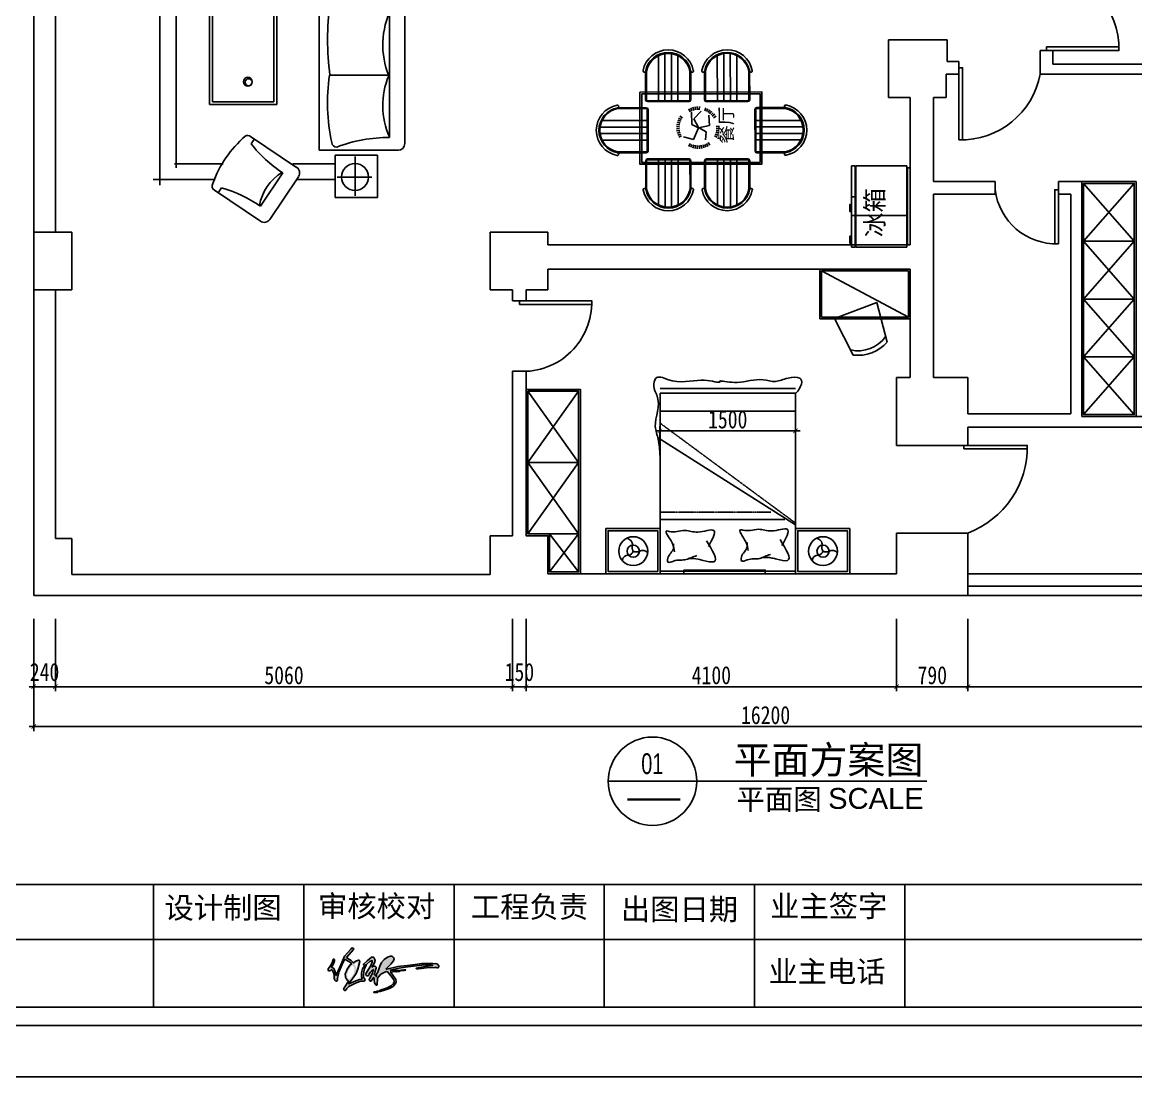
# Model space of a CAD drawing. Header units: millimetres. Extents: x 80308 to 204088, y -952573 to -878525.
# Drawn here: x 179644 to 191968, y -900932 to -889262 of the extents above; entities that cross this region are included whole.
import ezdxf
from ezdxf.enums import TextEntityAlignment as Align

# ---------------------------------------------------------------- set-up
doc = ezdxf.new("R2010")
doc.units = ezdxf.units.MM
doc.header["$PDMODE"] = 3
doc.linetypes.add('DASHED2', pattern=[0.375, 0.25, -0.125])
for name, color, linetype in [('06其他', 8, 'Continuous'), ('250', 250, 'Continuous'), ('JP-活动家具', 1, 'Continuous'), ('JP-高位家具', 1, 'Continuous'), ('墙', 7, 'Continuous'), ('墙体', 7, 'Continuous'), ('家具内线', 8, 'Continuous'), ('家具外线', 4, 'Continuous'), ('细线', 250, 'Continuous')]:
    doc.layers.add(name, color=color, linetype=linetype)
doc.styles.add('ar', font='arial.ttf')
doc.styles.add('DIM', font='simhei.ttf', dxfattribs={"width": 0.8})
doc.styles.add('ST', font='')
doc.styles.get("Standard").update_dxf_attribs({"font": 'simhei.ttf'})
doc.styles.add('STYLE1', font='')
doc.styles.get('ST').set_extended_font_data('NSimSun')
doc.styles.get('STYLE1').set_extended_font_data('SimSun')
doc.dimstyles.new('1-50', dxfattribs={"dimscale": 50, "dimtxt": 4, "dimasz": 1, "dimexe": 1, "dimexo": 0.1, "dimgap": 0.5, "dimtad": 1, "dimdec": 0, "dimdsep": 46, "dimtxsty": 'DIM', "dimblk": 'ARCHTICK', "dimcen": 4, "dimdle": 1, "dimclrd": 3, "dimclre": 3, "dimclrt": 1, "dimadec": 0, "dimazin": 0, "dimtfac": 1, "dimtdec": 0, "dimtmove": 2, "dimatfit": 3, "dimldrblk": 'DOT', "dimfxl": 15, "dimfxlon": 1, "dimarcsym": 0})

# ---------------------------------------------------------------- blocks, each defined once
blk = doc.blocks.new('*D196')
at = {"layer": '250', "color": 3, "lineweight": -2}
for p, q in [((197047, -895604), (197847, -895604)), ((197047, -895604), (197847, -895604)), ((197797, -895604), (197797, -895604))]:
    blk.add_line(p, q, dxfattribs=at)
at = {"layer": 'Defpoints', "color": 0}
for p in [(188526, -895604), (193310, -895604), (197797, -895604)]:
    blk.add_point(p, dxfattribs=at)
at = {"layer": '250', "color": 1, "insert": (197655, -895604), "char_height": 200, "attachment_point": 5, "rotation": 90, "style": 'DIM'}
blk.add_mtext('0', dxfattribs=at)
blk = doc.blocks.new('_ArchTick')
at = {"color": 0, "linetype": 'ByBlock', "const_width": 0.15}
blk.add_lwpolyline([(-0.5, -0.5), (0.5, 0.5)], dxfattribs=at)
blk = doc.blocks.new('_Dot')
at = {"color": 0, "linetype": 'ByBlock', "lineweight": -2}
blk.add_line((-0.5, 0), (-1, 0), dxfattribs=at)
at = {"color": 0, "linetype": 'ByBlock', "const_width": 0.5}
blk.add_lwpolyline([(-0.25, 0, 1), (0.25, 0, 1)], format="xyb", close=True, dxfattribs=at)
blk = doc.blocks.new('*D205')
at = {"layer": '250', "color": 3, "lineweight": -2}
for p, q in [((197047, -886844), (197847, -886844)), ((197797, -889694), (197797, -886794)), ((197047, -889644), (197847, -889644))]:
    blk.add_line(p, q, dxfattribs=at)
at = {"layer": 'Defpoints', "color": 0}
for p in [(185316, -886844), (197797, -886844), (194146, -889644)]:
    blk.add_point(p, dxfattribs=at)
at = {"layer": '250', "color": 3, "lineweight": -2, "xscale": 50, "yscale": 50, "zscale": 50}
for p, rotation in [((197797, -886844), 90), ((197797, -889644), 270)]:
    blk.add_blockref('_ArchTick', p, dxfattribs=dict(at, rotation=rotation))
at = {"layer": '250', "color": 1, "insert": (197671, -888244), "char_height": 200, "attachment_point": 5, "rotation": 90, "style": 'DIM'}
blk.add_mtext('2800', dxfattribs=at)
blk = doc.blocks.new('*D215')
at = {"layer": '250', "color": 3, "lineweight": -2}
for p, q in [((179771, -895865), (179771, -896665)), ((180011, -895865), (180011, -896665)), ((179721, -896615), (180061, -896615))]:
    blk.add_line(p, q, dxfattribs=at)
at = {"layer": 'Defpoints', "color": 0}
for p in [(180011, -892869), (179771, -893499), (180011, -896615)]:
    blk.add_point(p, dxfattribs=at)
at = {"layer": '250', "color": 3, "lineweight": -2, "xscale": 50, "yscale": 50, "zscale": 50, "rotation": 180}
blk.add_blockref('_ArchTick', (179771, -896615), dxfattribs=at)
at = {"layer": '250', "color": 3, "lineweight": -2, "xscale": 50, "yscale": 50, "zscale": 50}
blk.add_blockref('_ArchTick', (180011, -896615), dxfattribs=at)
at = {"layer": '250', "color": 1, "insert": (179891, -896454), "char_height": 200, "attachment_point": 5, "style": 'DIM'}
blk.add_mtext('240', dxfattribs=at)
blk = doc.blocks.new('*D216')
at = {"layer": '250', "color": 3, "lineweight": -2}
for p, q in [((180011, -895865), (180011, -896665)), ((185071, -895865), (185071, -896665)), ((179961, -896615), (185121, -896615))]:
    blk.add_line(p, q, dxfattribs=at)
at = {"layer": 'Defpoints', "color": 0}
for p in [(180011, -892869), (185071, -892839), (185071, -896615)]:
    blk.add_point(p, dxfattribs=at)
at = {"layer": '250', "color": 3, "lineweight": -2, "xscale": 50, "yscale": 50, "zscale": 50, "rotation": 180}
blk.add_blockref('_ArchTick', (180011, -896615), dxfattribs=at)
at = {"layer": '250', "color": 3, "lineweight": -2, "xscale": 50, "yscale": 50, "zscale": 50}
blk.add_blockref('_ArchTick', (185071, -896615), dxfattribs=at)
at = {"layer": '250', "color": 1, "insert": (182541, -896489), "char_height": 200, "attachment_point": 5, "style": 'DIM'}
blk.add_mtext('5060', dxfattribs=at)
blk = doc.blocks.new('*D217')
at = {"layer": '250', "color": 3, "lineweight": -2}
for p, q in [((185071, -895865), (185071, -896665)), ((185221, -895865), (185221, -896665)), ((185021, -896615), (185271, -896615))]:
    blk.add_line(p, q, dxfattribs=at)
at = {"layer": 'Defpoints', "color": 0}
for p in [(185071, -892839), (185221, -892839), (185221, -896615)]:
    blk.add_point(p, dxfattribs=at)
at = {"layer": '250', "color": 3, "lineweight": -2, "xscale": 50, "yscale": 50, "zscale": 50, "rotation": 180}
blk.add_blockref('_ArchTick', (185071, -896615), dxfattribs=at)
at = {"layer": '250', "color": 3, "lineweight": -2, "xscale": 50, "yscale": 50, "zscale": 50}
blk.add_blockref('_ArchTick', (185221, -896615), dxfattribs=at)
at = {"layer": '250', "color": 1, "insert": (185146, -896454), "char_height": 200, "attachment_point": 5, "style": 'DIM'}
blk.add_mtext('150', dxfattribs=at)
blk = doc.blocks.new('*D218')
at = {"layer": '250', "color": 3, "lineweight": -2}
for p, q in [((185221, -895865), (185221, -896665)), ((189321, -895865), (189321, -896665)), ((185171, -896615), (189371, -896615))]:
    blk.add_line(p, q, dxfattribs=at)
at = {"layer": 'Defpoints', "color": 0}
for p in [(185221, -892839), (189321, -893259), (189321, -896615)]:
    blk.add_point(p, dxfattribs=at)
at = {"layer": '250', "color": 3, "lineweight": -2, "xscale": 50, "yscale": 50, "zscale": 50, "rotation": 180}
blk.add_blockref('_ArchTick', (185221, -896615), dxfattribs=at)
at = {"layer": '250', "color": 3, "lineweight": -2, "xscale": 50, "yscale": 50, "zscale": 50}
blk.add_blockref('_ArchTick', (189321, -896615), dxfattribs=at)
at = {"layer": '250', "color": 1, "insert": (187271, -896489), "char_height": 200, "attachment_point": 5, "style": 'DIM'}
blk.add_mtext('4100', dxfattribs=at)
blk = doc.blocks.new('*D219')
at = {"layer": '250', "color": 3, "lineweight": -2}
for p, q in [((189321, -895865), (189321, -896665)), ((190111, -895865), (190111, -896665)), ((189271, -896615), (190161, -896615))]:
    blk.add_line(p, q, dxfattribs=at)
at = {"layer": 'Defpoints', "color": 0}
for p in [(189321, -893259), (190111, -893259), (190111, -896615)]:
    blk.add_point(p, dxfattribs=at)
at = {"layer": '250', "color": 3, "lineweight": -2, "xscale": 50, "yscale": 50, "zscale": 50, "rotation": 180}
blk.add_blockref('_ArchTick', (189321, -896615), dxfattribs=at)
at = {"layer": '250', "color": 3, "lineweight": -2, "xscale": 50, "yscale": 50, "zscale": 50}
blk.add_blockref('_ArchTick', (190111, -896615), dxfattribs=at)
at = {"layer": '250', "color": 1, "insert": (189716, -896489), "char_height": 200, "attachment_point": 5, "style": 'DIM'}
blk.add_mtext('790', dxfattribs=at)
blk = doc.blocks.new('*D220')
at = {"layer": '250', "color": 3, "lineweight": -2}
for p, q in [((190111, -895865), (190111, -896665)), ((195731, -895865), (195731, -896665)), ((190061, -896615), (195781, -896615))]:
    blk.add_line(p, q, dxfattribs=at)
at = {"layer": 'Defpoints', "color": 0}
for p in [(195731, -892489), (190111, -893259), (195731, -896615)]:
    blk.add_point(p, dxfattribs=at)
at = {"layer": '250', "color": 3, "lineweight": -2, "xscale": 50, "yscale": 50, "zscale": 50, "rotation": 180}
blk.add_blockref('_ArchTick', (190111, -896615), dxfattribs=at)
at = {"layer": '250', "color": 3, "lineweight": -2, "xscale": 50, "yscale": 50, "zscale": 50}
blk.add_blockref('_ArchTick', (195731, -896615), dxfattribs=at)
at = {"layer": '250', "color": 1, "insert": (192921, -896489), "char_height": 200, "attachment_point": 5, "style": 'DIM'}
blk.add_mtext('5620', dxfattribs=at)
blk = doc.blocks.new('*D222')
at = {"layer": '250', "color": 3, "lineweight": -2}
for p, q in [((179771, -896306), (179771, -897106)), ((195971, -896306), (195971, -897106)), ((179721, -897056), (196021, -897056))]:
    blk.add_line(p, q, dxfattribs=at)
at = {"layer": 'Defpoints', "color": 0}
for p in [(179771, -895865), (195971, -895865), (195971, -897056)]:
    blk.add_point(p, dxfattribs=at)
at = {"layer": '250', "color": 3, "lineweight": -2, "xscale": 50, "yscale": 50, "zscale": 50, "rotation": 180}
blk.add_blockref('_ArchTick', (179771, -897056), dxfattribs=at)
at = {"layer": '250', "color": 3, "lineweight": -2, "xscale": 50, "yscale": 50, "zscale": 50}
blk.add_blockref('_ArchTick', (195971, -897056), dxfattribs=at)
at = {"layer": '250', "color": 1, "insert": (187871, -896930), "char_height": 200, "attachment_point": 5, "style": 'DIM'}
blk.add_mtext('16200', dxfattribs=at)
blk = doc.blocks.new('*D223')
at = {"layer": '250', "color": 3, "lineweight": -2}
for p, q in [((178948, -895374), (178148, -895374)), ((178198, -895654), (178198, -895324)), ((178948, -895604), (178148, -895604))]:
    blk.add_line(p, q, dxfattribs=at)
at = {"layer": 'Defpoints', "color": 0}
for p in [(178198, -895374), (187314, -895374), (182264, -895604)]:
    blk.add_point(p, dxfattribs=at)
at = {"layer": '250', "color": 3, "lineweight": -2, "xscale": 50, "yscale": 50, "zscale": 50}
for p, rotation in [((178198, -895374), 90), ((178198, -895604), 270)]:
    blk.add_blockref('_ArchTick', p, dxfattribs=dict(at, rotation=rotation))
at = {"layer": '250', "color": 1, "insert": (178009, -895489), "char_height": 200, "attachment_point": 5, "rotation": 90, "style": 'DIM'}
blk.add_mtext('230', dxfattribs=at)
blk = doc.blocks.new('*D224')
at = {"layer": '250', "color": 3, "lineweight": -2}
for p, q in [((178948, -895374), (178148, -895374)), ((178948, -895374), (178148, -895374)), ((178198, -895374), (178198, -895374))]:
    blk.add_line(p, q, dxfattribs=at)
at = {"layer": 'Defpoints', "color": 0}
for p in [(178198, -895374), (182684, -895374), (187314, -895374)]:
    blk.add_point(p, dxfattribs=at)
at = {"layer": '250', "color": 1, "insert": (178009, -895374), "char_height": 200, "attachment_point": 5, "rotation": 90, "style": 'DIM'}
blk.add_mtext('0', dxfattribs=at)
blk = doc.blocks.new('*D225')
at = {"layer": '250', "color": 3, "lineweight": -2}
for p, q in [((178198, -895424), (178198, -891944)), ((178948, -891994), (178148, -891994)), ((178948, -895374), (178148, -895374))]:
    blk.add_line(p, q, dxfattribs=at)
at = {"layer": 'Defpoints', "color": 0}
for p in [(178198, -891994), (187954, -891994), (182684, -895374)]:
    blk.add_point(p, dxfattribs=at)
at = {"layer": '250', "color": 3, "lineweight": -2, "xscale": 50, "yscale": 50, "zscale": 50}
for p, rotation in [((178198, -891994), 90), ((178198, -895374), 270)]:
    blk.add_blockref('_ArchTick', p, dxfattribs=dict(at, rotation=rotation))
at = {"layer": '250', "color": 1, "insert": (178072, -893684), "char_height": 200, "attachment_point": 5, "rotation": 90, "style": 'DIM'}
blk.add_mtext('3380', dxfattribs=at)
blk = doc.blocks.new('*D226')
at = {"layer": '250', "color": 3, "lineweight": -2}
for p, q in [((178198, -892044), (178198, -891674)), ((178948, -891724), (178148, -891724)), ((178948, -891994), (178148, -891994))]:
    blk.add_line(p, q, dxfattribs=at)
at = {"layer": 'Defpoints', "color": 0}
for p in [(178198, -891724), (191964, -891724), (187954, -891994)]:
    blk.add_point(p, dxfattribs=at)
at = {"layer": '250', "color": 3, "lineweight": -2, "xscale": 50, "yscale": 50, "zscale": 50}
for p, rotation in [((178198, -891724), 90), ((178198, -891994), 270)]:
    blk.add_blockref('_ArchTick', p, dxfattribs=dict(at, rotation=rotation))
at = {"layer": '250', "color": 1, "insert": (178009, -891859), "char_height": 200, "attachment_point": 5, "rotation": 90, "style": 'DIM'}
blk.add_mtext('270', dxfattribs=at)
blk = doc.blocks.new('*D227')
at = {"layer": '250', "color": 3, "lineweight": -2}
for p, q in [((178948, -891724), (178148, -891724)), ((178948, -891724), (178148, -891724)), ((178198, -891724), (178198, -891724))]:
    blk.add_line(p, q, dxfattribs=at)
at = {"layer": 'Defpoints', "color": 0}
for p in [(178198, -891724), (187954, -891724), (191964, -891724)]:
    blk.add_point(p, dxfattribs=at)
at = {"layer": '250', "color": 1, "insert": (178009, -891724), "char_height": 200, "attachment_point": 5, "rotation": 90, "style": 'DIM'}
blk.add_mtext('0', dxfattribs=at)
blk = doc.blocks.new('*D228')
at = {"layer": '250', "color": 3, "lineweight": -2}
for p, q in [((178948, -886844), (178148, -886844)), ((178198, -891774), (178198, -886794)), ((178948, -891724), (178148, -891724))]:
    blk.add_line(p, q, dxfattribs=at)
at = {"layer": 'Defpoints', "color": 0}
for p in [(178198, -886844), (187954, -886844), (187954, -891724)]:
    blk.add_point(p, dxfattribs=at)
at = {"layer": '250', "color": 3, "lineweight": -2, "xscale": 50, "yscale": 50, "zscale": 50}
for p, rotation in [((178198, -886844), 90), ((178198, -891724), 270)]:
    blk.add_blockref('_ArchTick', p, dxfattribs=dict(at, rotation=rotation))
at = {"layer": '250', "color": 1, "insert": (178072, -889284), "char_height": 200, "attachment_point": 5, "rotation": 90, "style": 'DIM'}
blk.add_mtext('4880', dxfattribs=at)
blk = doc.blocks.new('A$C4A360903')
at = {"layer": '250', "color": 1}
for p, q in [((10, 48), (10, 508)), ((20, 518), (330, 518)), ((330, 38), (20, 38))]:
    blk.add_line(p, q, dxfattribs=at)
at = {"layer": '250', "color": 250}
for p, q in [((508, 386), (10, 386)), ((531, 314), (10, 314)), ((531, 242), (10, 242)), ((508, 170), (10, 170))]:
    blk.add_line(p, q, dxfattribs=at)
at = {"layer": '250', "color": 1}
for centre, radius, start, end in [((20, 508), 10, 90, 180), ((330, 498), 20, 79.6913, 90), ((290, 278), 244, 280.3087, 79.6913), ((20, 48), 10, 180, 270), ((330, 58), 20, 270, 280.3087)]:
    blk.add_arc(centre, radius, start, end, dxfattribs=at)
at = {"layer": '家具外线', "color": 2}
for p, q in [((0, 48), (0, 508)), ((20, 528), (333, 528)), ((333, 28), (20, 28)), ((325, 15), (325, 14))]:
    blk.add_line(p, q, dxfattribs=at)
at = {"layer": '家具外线'}
blk.add_line((325, 542), (325, 542), dxfattribs=at)
at = {"layer": '家具外线', "color": 2}
for centre, radius, start, end in [((20, 508), 20, 90, 180), ((340, 542), 15, 79.2079, 180), ((340, 542), 15, 180, 260.9153), ((290, 278), 254, 279.6783, 80.3217), ((290, 278), 283, 280.7921, 79.2079), ((20, 48), 20, 180, 270), ((340, 14), 15, 99.0847, 180), ((340, 15), 15, 180, 280.7921), ((325, 108), 80, 279.0847, 281.704)]:
    blk.add_arc(centre, radius, start, end, dxfattribs=at)
blk = doc.blocks.new('A$C67844AE1')
at = {"layer": '家具内线'}
for p, q in [((742, 3355), (1196, 3355)), ((1939, 3355), (2456, 3355)), ((2440, 3398), (2440, 582)), ((1397, 2694), (1397, 1323)), ((2051, 2694), (1397, 2694)), ((2051, 2694), (2051, 1323)), ((162, 2409), (799, 2409)), ((162, 1644), (803, 1644)), ((2051, 1323), (1397, 1323)), ((1170, 598), (736, 598)), ((2467, 598), (1965, 599))]:
    blk.add_line(p, q, dxfattribs=at)
at = {"layer": '家具外线', "color": 2}
for p, q in [((1440, 3947), (1134, 3492)), ((1540, 3967), (2032, 3636)), ((2614, 3581), (2614, 432)), ((1154, 3521), (742, 3521)), ((2686, 3521), (2024, 3521)), ((1154, 3392), (1645, 3061)), ((67, 3210), (915, 3210)), ((915, 3210), (915, 864)), ((0, 3138), (0, 936)), ((1365, 1291), (1365, 2721)), ((1365, 2721), (2085, 2721)), ((2085, 2721), (2085, 1291)), ((2085, 1291), (1365, 1291)), ((72, 864), (915, 864)), ((1154, 587), (1645, 918)), ((1440, 32), (1134, 487)), ((736, 461), (1152, 461)), ((2614, 460), (2023, 460)), ((1540, 12), (2032, 343))]:
    blk.add_line(p, q, dxfattribs=at)
at = {"layer": '家具外线', "color": 1}
for p, q in [((1540, 3805), (1302, 3451)), ((528, 3695), (528, 3275)), ((1955, 3609), (1992, 3663)), ((351, 3498), (720, 3498)), ((1640, 3140), (1605, 3088)), ((162, 3073), (162, 981)), ((1640, 839), (1605, 891)), ((510, 778), (510, 358)), ((332, 580), (701, 580)), ((1540, 174), (1302, 528)), ((1955, 370), (1992, 316))]:
    blk.add_line(p, q, dxfattribs=at)
at = {"layer": '家具外线', "color": 2}
for points in [[(742, 3713), (292, 3713), (292, 3263), (742, 3263)], [(736, 795), (286, 795), (286, 345), (736, 345)]]:
    blk.add_lwpolyline(points, close=True, dxfattribs=at)
at = {"layer": '家具外线', "color": 1}
for centre, radius in [((530, 3495), 144), ((1675, 2478), 47.2), ((1667, 2483), 37.3), ((511, 578), 144)]:
    blk.add_circle(centre, radius, dxfattribs=at)
at = {"layer": '家具外线', "color": 2}
for centre, radius, start, end in [((1500, 3907), 72, 56.0962, 146.0962), ((2002, 3592), 54, 330.5176, 56.0962), ((1194, 3451), 72, 146.0962, 236.0962), ((929, 3960), 1187, 310.6234, 340.5524), ((72, 3138), 72, 90, 180), ((72, 936), 72, 180, 270), ((1675, 873), 54, 37.4975, 123.9038), ((929, 19), 1187, 18.4969, 48.3495), ((1194, 528), 72, 123.9038, 213.9038), ((2002, 387), 54, 303.9038, 8.4621), ((1500, 72), 72, 213.9038, 303.9038)]:
    blk.add_arc(centre, radius, start, end, dxfattribs=at)
at = {"layer": '家具外线', "color": 1}
for centre, radius, start, end in [((2422, 5136), 1597, 236.4523, 253.0004), ((1041, 3887), 517, 301.3592, 350.1207), ((551, 2296), 1378, 37.7642, 56.9636), ((174, 4613), 1540, 269.5527, 290.9759), ((725, 3121), 54, 6.7919, 90), ((-1183, 2703), 2008, 351.5821, 12.1951), ((-578, 2731), 813, 337.0499, 24.3839), ((1675, 3106), 54, 236.0962, 299.7714), ((-638, 2086), 872, 333.5353, 22.0961), ((-2292, 2021), 3115, 353.0528, 7.1494), ((-578, 1322), 813, 335.6161, 27.4782), ((-1183, 1350), 2008, 347.8049, 8.4179), ((174, -559), 1540, 69.0241, 90.4473), ((725, 933), 54, 270, 353.2081), ((551, 1683), 1378, 303.0364, 322.2358), ((1041, 92), 517, 9.8793, 58.6408), ((2422, -1157), 1597, 106.9996, 123.5477)]:
    blk.add_arc(centre, radius, start, end, dxfattribs=at)
blk = doc.blocks.new('A$C25E46738')
at = {"color": 2}
for p, q in [((0, 650), (0, 610)), ((600, 650), (0, 650)), ((350, 650), (350, 610)), ((900, 650), (350, 650)), ((554, 650), (554, 610)), ((900, 650), (900, 610)), ((0, 610), (600, 610)), ((0, 600), (0, 37)), ((600, 600), (0, 600)), ((350, 610), (900, 610)), ((900, 600), (350, 600)), ((350, 600), (350, 37)), ((900, 600), (900, 37)), ((0, 37), (600, 37)), ((25, 29), (25, 0)), ((575, 29), (25, 29)), ((350, 37), (900, 37)), ((375, 29), (375, 37)), ((875, 29), (375, 29)), ((737, 29), (737, 37)), ((875, 0), (875, 29)), ((25, 0), (575, 0)), ((375, 0), (875, 0))]:
    blk.add_line(p, q, dxfattribs=at)
for points in [[(121, 650), (42, 650), (42, 667), (121, 667)], [(471, 650), (392, 650), (392, 667), (471, 667)]]:
    blk.add_lwpolyline(points, close=True, dxfattribs=at)
at = {"layer": '墙体', "insert": (109, 493), "char_height": 200, "width": 1324.2, "attachment_point": 1}
blk.add_mtext('{\\fSimSun|b0|i0|c134|p2;\\C1;冰箱}', dxfattribs=at)
blk = doc.blocks.new('OKKO')
at = {"layer": 'JP-活动家具', "color": 2}
blk.add_lwpolyline([(98180, 1097), (98180, 1697), (97680, 1697), (97680, 1097)], close=True, dxfattribs=at)
at = {"layer": 'JP-活动家具', "color": 1}
blk.add_lwpolyline([(98155, 1122), (98155, 1672), (97705, 1672), (97705, 1122)], close=True, dxfattribs=at)
at = {"layer": 'JP-活动家具', "color": 3}
blk.add_circle((97930, 1393), 160, dxfattribs=at)
at = {"layer": 'JP-活动家具', "color": 1}
blk.add_circle((97931, 1393), 67.5, dxfattribs=at)
for centre, radius, start, end in [((98039, 1449), 65, 94.5472, 184.0046), ((97859, 1473), 70.8, 184.3234, 274.4208), ((97889, 1337), 69.8, 52.7692, 110.655), ((97906, 1458), 70.2, 291.5496, 349.0602), ((97852, 1359), 86, 336.8898, 23.1102), ((98003, 1292), 80.7, 155.5061, 225.9952)]:
    blk.add_arc(centre, radius, start, end, dxfattribs=at)
blk = doc.blocks.new('RGF')
at = {"color": 2, "ltscale": 1000}
for p, q in [((168578, -886874), (168578, -888874)), ((170078, -886874), (168578, -886874)), ((170078, -888874), (170078, -886874)), ((170078, -887474), (168696, -887474)), ((168578, -888874), (170078, -888874))]:
    blk.add_line(p, q, dxfattribs=at)
at = {"color": 1, "ltscale": 1000}
for p, q in [((170078, -886904), (168578, -886904)), ((168578, -887414), (170099, -888378))]:
    blk.add_line(p, q, dxfattribs=at)
blk.add_line((170078, -887424), (170078, -886874))
at = {"color": 8, "linetype": 'DASHED2', "ltscale": 0.5}
for p, q in [((168578, -887434), (170078, -888541)), ((170078, -887554), (168853, -887554))]:
    blk.add_line(p, q, dxfattribs=at)
at = {"color": 8, "ltscale": 1000}
for p, q in [((168578, -888674), (170078, -888674)), ((168578, -888924), (170078, -888924))]:
    blk.add_line(p, q, dxfattribs=at)
at = {"color": 3}
blk.add_lwpolyline([(169814, -886874), (169814, -886914), (168914, -886914), (168914, -886874)], close=True, dxfattribs=at)
at = {"color": 1, "ltscale": 1000}
for points, knots in [([(168749, -887251), (168683, -887144), (168586, -886986), (168768, -887030), (168856, -887054), (168913, -887055), (168950, -887055)], [0, 0, 0, 0, 257.192142, 380.388355, 440.188761, 557.045341, 557.045341, 557.045341, 557.045341]), ([(168856, -887087), (168877, -887080), (168917, -887066), (169001, -887027), (169078, -887052), (169176, -886997), (169188, -887084), (169112, -887130), (169112, -887196), (169112, -887218)], [0, 0, 0, 0, 70.314327, 132.712823, 281.06886, 345.030234, 373.143701, 508.899423, 574.349148, 574.349148, 574.349148, 574.349148]), ([(169563, -887238), (169498, -887131), (169400, -886973), (169583, -887017), (169670, -887041), (169727, -887042), (169765, -887042)], [0, 0, 0, 0, 257.192142, 380.388355, 440.188761, 557.045341, 557.045341, 557.045341, 557.045341]), ([(169671, -887074), (169692, -887067), (169731, -887053), (169815, -887014), (169892, -887039), (169990, -886984), (170002, -887071), (169927, -887117), (169927, -887183), (169927, -887205)], [0, 0, 0, 0, 70.314327, 132.712823, 281.06886, 345.030234, 373.143701, 508.899423, 574.349148, 574.349148, 574.349148, 574.349148]), ([(168728, -887187), (168685, -887266), (168602, -887421), (168817, -887335), (168916, -887355), (168994, -887372), (169076, -887350), (169138, -887349), (169232, -887374), (169113, -887230), (169107, -887159), (169104, -887131)], [0, 0, 0, 0, 197.98522, 383.798459, 461.536852, 537.063609, 629.138715, 719.341985, 744.183766, 895.041347, 1000.692483, 1000.692483, 1000.692483, 1000.692483]), ([(169542, -887174), (169499, -887253), (169416, -887408), (169631, -887322), (169731, -887342), (169809, -887359), (169890, -887337), (169953, -887336), (170046, -887361), (169928, -887217), (169921, -887146), (169918, -887118)], [0, 0, 0, 0, 197.98522, 383.798459, 461.536852, 537.063609, 629.138715, 719.341985, 744.183766, 895.041347, 1000.692483, 1000.692483, 1000.692483, 1000.692483])]:
    blk.add_open_spline(points, degree=3, knots=knots, dxfattribs=at)
at = {"color": 2, "ltscale": 1000}
blk.add_open_spline([(168578, -888867), (168508, -888946), (168479, -889063), (168689, -889042), (168797, -888983), (168987, -889048), (169206, -888965), (169451, -889024), (169378, -888974), (169662, -889048), (169879, -888957), (170126, -889083), (170158, -888940), (170045, -888739), (170169, -888573), (170087, -888349), (170081, -888242), (170078, -888182)], degree=3, knots=[0, 0, 0, 0, 140.356688, 240.855445, 374.272085, 514.628774, 800.960617, 1037.309606, 1234.977718, 1501.883052, 1872.056655, 1990.732643, 2052.345442, 2125.407537, 2467.000811, 2608.004871, 2786.638856, 2786.638856, 2786.638856, 2786.638856], dxfattribs=at)
at = {"layer": 'JP-高位家具', "color": 7, "xscale": -1, "rotation": 270}
for p in [(166881, -985054), (168981, -985054)]:
    blk.add_blockref('OKKO', p, dxfattribs=at)
blk = doc.blocks.new('A$C56A9156F')
at = {"color": 1}
for p, q in [((-92, 491), (360, 525)), ((-92, 491), (0, 0)), ((0, 0), (433, 132))]:
    blk.add_line(p, q, dxfattribs=at)
for radius, start, end in [(375, 337.108, 44.0862), (425, 342.5246, 38.6696)]:
    blk.add_arc((28, 260), radius, start, end, dxfattribs=at)
blk = doc.blocks.new('*D252')
at = {"layer": '250', "color": 3, "lineweight": -2}
for p, q in [((186652, -893784), (188252, -893784)), ((186702, -894051), (186702, -893734)), ((188202, -894042), (188202, -893734))]:
    blk.add_line(p, q, dxfattribs=at)
at = {"layer": 'Defpoints', "color": 0}
for p in [(188202, -893784), (186702, -894056), (188202, -894047)]:
    blk.add_point(p, dxfattribs=at)
at = {"layer": '250', "color": 3, "lineweight": -2, "xscale": 50, "yscale": 50, "zscale": 50, "rotation": 180}
blk.add_blockref('_ArchTick', (186702, -893784), dxfattribs=at)
at = {"layer": '250', "color": 3, "lineweight": -2, "xscale": 50, "yscale": 50, "zscale": 50}
blk.add_blockref('_ArchTick', (188202, -893784), dxfattribs=at)
at = {"layer": '250', "color": 1, "insert": (187452, -893658), "char_height": 200, "attachment_point": 5, "style": 'DIM'}
blk.add_mtext('1500', dxfattribs=at)
blk = doc.blocks.new('esrfgrrtgjhtfy')
at = {"layer": '墙'}
h = blk.add_hatch(color=256, dxfattribs=at)
h.set_gradient(color1=(47, 163, 15), color2=(230, 230, 30), tint=1, name='INVSPHERICAL')
h.paths.add_polyline_path([(880508, 60843), (880527, 60923), (880528, 60926), (880525, 60932), (880519, 60937), (880514, 60939), (880494, 60932), (880478, 60926), (880460, 60912), (880454, 60919), (880436, 60935), (880420, 60945), (880402, 60956), (880386, 60967), (880463, 61052), (880461, 61060), (880454, 61065), (880445, 61069), (880432, 61053), (880368, 60979), (880361, 60962), (880327, 60891), (880296, 60818), (880278, 60777), (880270, 60817), (880261, 60837), (880251, 60853), (880237, 60860), (880231, 60862), (880231, 60864), (880245, 60886), (880255, 60908), (880261, 60932), (880262, 60944), (880253, 60951), (880250, 60950), (880247, 60947), (880246, 60936), (880237, 60911), (880217, 60875), (880205, 60860), (880195, 60847), (880195, 60836), (880200, 60828), (880209, 60826), (880215, 60826), (880221, 60830), (880227, 60836), (880231, 60836), (880237, 60833), (880250, 60810), (880260, 60784), (880260, 60751), (880267, 60727), (880277, 60718), (880287, 60717), (880292, 60724), (880294, 60732), (880290, 60740), (880292, 60751), (880296, 60764), (880312, 60818), (880344, 60894), (880368, 60942), (880371, 60946), (880375, 60945), (880412, 60925), (880442, 60904), (880423, 60886), (880396, 60844), (880383, 60817), (880375, 60795), (880376, 60760), (880379, 60752), (880387, 60739), (880399, 60726), (880410, 60719), (880365, 60650), (880359, 60643), (880358, 60635), (880360, 60628), (880364, 60625), (880368, 60621), (880376, 60621), (880380, 60624), (880383, 60631), (880391, 60641), (880413, 60663), (880441, 60677), (880476, 60695), (880534, 60718), (880552, 60718), (880563, 60718), (880571, 60717), (880578, 60720), (880582, 60731), (880579, 60738), (880567, 60761), (880567, 60782), (880568, 60815), (880576, 60846), (880595, 60883), (880595, 60891), (880600, 60897), (880633, 60923), (880658, 60934), (880658, 60916), (880642, 60882), (880593, 60802), (880590, 60796), (880588, 60787), (880593, 60782), (880599, 60775), (880611, 60774), (880621, 60779), (880627, 60796), (880638, 60813), (880649, 60823), (880669, 60842), (880668, 60829), (880660, 60801), (880626, 60734), (880627, 60729), (880631, 60727), (880633, 60721), (880639, 60719), (880645, 60719), (880653, 60730), (880665, 60748), (880674, 60758), (880675, 60753), (880676, 60745), (880678, 60727), (880682, 60702), (880687, 60691), (880695, 60679), (880702, 60676), (880707, 60677), (880710, 60679), (880714, 60750), (880729, 60771), (880747, 60790), (880781, 60810), (880808, 60821), (880817, 60815), (880835, 60794), (880856, 60770), (880881, 60735), (880887, 60721), (880888, 60710), (880887, 60703), (880885, 60705), (880883, 60705), (880882, 60703), (880882, 60700), (880885, 60698), (880884, 60695), (880878, 60689), (880859, 60672), (880829, 60655), (880797, 60640), (880773, 60634), (880750, 60627), (880733, 60622), (880726, 60615), (880720, 60615), (880715, 60615), (880709, 60612), (880695, 60608), (880686, 60606), (880683, 60605), (880681, 60605), (880675, 60605), (880673, 60603), (880674, 60600), (880679, 60599), (880684, 60600), (880691, 60599), (880700, 60599), (880711, 60601), (880719, 60605), (880722, 60612), (880725, 60609), (880740, 60609), (880787, 60623), (880837, 60643), (880877, 60664), (880903, 60693), (880908, 60709), (880905, 60734), (880850, 60817), (880861, 60813), (880872, 60816), (880889, 60819), (880906, 60816), (880918, 60821), (880928, 60820), (880938, 60821), (880950, 60827), (880955, 60826), (880976, 60829), (880989, 60829), (881007, 60833), (881009, 60836), (881009, 60838), (881003, 60838), (880988, 60837), (880958, 60834), (880918, 60831), (880879, 60831), (880847, 60835), (880940, 60853), (881005, 60864), (881205, 60889), (881279, 60886), (881292, 60884), (881191, 60867), (881136, 60857), (881122, 60856), (881119, 60855), (881119, 60851), (881123, 60846), (881141, 60847), (881162, 60852), (881166, 60850), (881174, 60851), (881227, 60857), (881315, 60863), (881333, 60863), (881338, 60859), (881348, 60859), (881355, 60871), (881355, 60879), (881345, 60892), (881333, 60900), (881320, 60902), (881295, 60900), (881289, 60905), (881281, 60905), (881225, 60904), (881179, 60902), (881109, 60893), (881028, 60884), (880953, 60874), (880926, 60871), (880810, 60845), (880803, 60848), (880802, 60849), (880818, 60860), (880854, 60896), (880879, 60930), (880885, 60942), (880886, 60952), (880881, 60966), (880869, 60977), (880858, 60981), (880848, 60981), (880817, 60969), (880783, 60947), (880755, 60913), (880737, 60875), (880715, 60814), (880707, 60798), (880703, 60791), (880703, 60772), (880698, 60765), (880697, 60769), (880694, 60779), (880687, 60783), (880679, 60785), (880699, 60853), (880697, 60864), (880689, 60875), (880676, 60877), (880665, 60871), (880658, 60864), (880658, 60868), (880681, 60911), (880688, 60935), (880686, 60947), (880674, 60965), (880666, 60971), (880650, 60969), (880624, 60949), (880603, 60933), (880566, 60897), (880566, 60889), (880567, 60888), (880569, 60887), (880584, 60891), (880556, 60846), (880545, 60806), (880545, 60765), (880551, 60739), (880524, 60736), (880484, 60720), (880437, 60700), (880412, 60689), (880427, 60710), (880457, 60752), (880490, 60799)])
h.paths.add_polyline_path([(880487, 60845), (880487, 60865), (880481, 60881), (880475, 60891), (880470, 60896), (880493, 60912), (880505, 60920), (880507, 60913), (880506, 60902), (880502, 60882), (880497, 60862)], flags=16)
h.paths.add_polyline_path([(880471, 60832), (880465, 60800), (880449, 60772), (880428, 60747), (880417, 60740), (880402, 60750), (880395, 60761), (880395, 60783), (880403, 60818), (880423, 60854), (880438, 60874), (880450, 60884), (880455, 60885), (880465, 60865), (880470, 60855)], flags=16)
at = {"layer": '06其他', "color": 4, "linetype": 'ByBlock'}
for p, q in [((872038, 61730), (899159, 61730)), ((878365, 61730), (878365, 60446)), ((879940, 61730), (879940, 60446)), ((881515, 61730), (881515, 60446)), ((883090, 61730), (883090, 60446)), ((884665, 61730), (884665, 60446)), ((886240, 61730), (886240, 60446)), ((889390, 61154), (873727, 61154)), ((899159, 60445), (872038, 60445)), ((899351, 60252), (871846, 60252))]:
    blk.add_line(p, q, dxfattribs=at)
at = {"layer": '墙', "color": 1}
blk.add_lwpolyline([(880253, 60951), (880262, 60944), (880261, 60932), (880255, 60908), (880245, 60886), (880231, 60864), (880231, 60862), (880237, 60860), (880251, 60853), (880261, 60837), (880270, 60817), (880278, 60777), (880296, 60818), (880327, 60891), (880361, 60962), (880368, 60979), (880432, 61053), (880445, 61069), (880454, 61065), (880461, 61060), (880463, 61052), (880386, 60967), (880402, 60956), (880420, 60945), (880436, 60935), (880454, 60919), (880460, 60912), (880478, 60926), (880494, 60932), (880514, 60939), (880519, 60937), (880525, 60932), (880528, 60926), (880527, 60923), (880508, 60843), (880490, 60799), (880457, 60752), (880427, 60710), (880412, 60689), (880437, 60700), (880484, 60720), (880524, 60736), (880551, 60739), (880545, 60765), (880545, 60806), (880556, 60846), (880584, 60891), (880569, 60887), (880567, 60888), (880566, 60889), (880566, 60897), (880603, 60933), (880624, 60949), (880650, 60969), (880666, 60971), (880674, 60965), (880686, 60947), (880688, 60935), (880681, 60911), (880658, 60868), (880658, 60864), (880665, 60871), (880676, 60877), (880689, 60875), (880697, 60864), (880699, 60853), (880679, 60785), (880687, 60783), (880694, 60779), (880697, 60769), (880698, 60765), (880703, 60772), (880703, 60791), (880707, 60798), (880715, 60814), (880737, 60875), (880755, 60913), (880783, 60947), (880817, 60969), (880848, 60981), (880858, 60981), (880869, 60977), (880881, 60966), (880886, 60952), (880885, 60942), (880879, 60930), (880854, 60896), (880818, 60860), (880802, 60849), (880803, 60848), (880810, 60845), (880926, 60871), (880953, 60874), (881028, 60884), (881109, 60893), (881179, 60902), (881225, 60904), (881281, 60905), (881289, 60905), (881295, 60900), (881320, 60902), (881333, 60900), (881345, 60892), (881355, 60879), (881355, 60871), (881348, 60859), (881338, 60859), (881333, 60863), (881315, 60863), (881227, 60857), (881174, 60851), (881166, 60850), (881166, 60850), (881162, 60852), (881141, 60847), (881123, 60846), (881119, 60851), (881119, 60855), (881122, 60856), (881136, 60857), (881191, 60867), (881292, 60884), (881279, 60886), (881205, 60889), (881005, 60864), (880940, 60853), (880847, 60835), (880879, 60831), (880918, 60831), (880958, 60834), (880988, 60837), (881003, 60838), (881009, 60838), (881009, 60836), (881007, 60833), (880989, 60829), (880976, 60829), (880955, 60826), (880950, 60827), (880938, 60821), (880928, 60820), (880918, 60821), (880906, 60816), (880889, 60819), (880872, 60816), (880861, 60813), (880850, 60817), (880905, 60734), (880908, 60709), (880903, 60693), (880877, 60664), (880837, 60643), (880787, 60623), (880740, 60609), (880725, 60609), (880722, 60612), (880722, 60612), (880719, 60605), (880711, 60601), (880700, 60599), (880691, 60599), (880684, 60600), (880679, 60599), (880674, 60600), (880673, 60603), (880675, 60605), (880681, 60605), (880683, 60605), (880686, 60606), (880695, 60608), (880709, 60612), (880715, 60615), (880720, 60615), (880726, 60615), (880733, 60622), (880750, 60627), (880773, 60634), (880797, 60640), (880829, 60655), (880859, 60672), (880878, 60689), (880884, 60695), (880885, 60698), (880882, 60700), (880882, 60703), (880883, 60705), (880885, 60705), (880887, 60703), (880888, 60710), (880887, 60721), (880881, 60735), (880856, 60770), (880835, 60794), (880817, 60815), (880808, 60821), (880781, 60810), (880747, 60790), (880729, 60771), (880714, 60750), (880710, 60679), (880707, 60677), (880702, 60676), (880695, 60679), (880687, 60691), (880682, 60702), (880678, 60727), (880676, 60745), (880675, 60753), (880674, 60758), (880665, 60748), (880653, 60730), (880645, 60719), (880639, 60719), (880633, 60721), (880631, 60727), (880627, 60729), (880626, 60734), (880660, 60801), (880668, 60829), (880669, 60842), (880649, 60823), (880638, 60813), (880627, 60796), (880621, 60779), (880611, 60774), (880599, 60775), (880593, 60782), (880588, 60787), (880590, 60796), (880593, 60802), (880642, 60882), (880658, 60916), (880658, 60934), (880633, 60923), (880600, 60897), (880595, 60891), (880595, 60883), (880576, 60846), (880568, 60815), (880567, 60782), (880567, 60761), (880579, 60738), (880582, 60731), (880578, 60720), (880571, 60717), (880563, 60718), (880552, 60718), (880534, 60718), (880476, 60695), (880441, 60677), (880413, 60663), (880391, 60641), (880383, 60631), (880380, 60624), (880376, 60621), (880368, 60621), (880364, 60625), (880360, 60628), (880358, 60635), (880359, 60643), (880365, 60650), (880410, 60719), (880399, 60726), (880387, 60739), (880379, 60752), (880376, 60760), (880375, 60795), (880383, 60817), (880396, 60844), (880423, 60886), (880442, 60904), (880412, 60925), (880375, 60945), (880371, 60946), (880368, 60942), (880344, 60894), (880312, 60818), (880296, 60764), (880292, 60751), (880290, 60740), (880294, 60732), (880292, 60724), (880287, 60717), (880277, 60718), (880267, 60727), (880260, 60751), (880260, 60784), (880250, 60810), (880237, 60833), (880231, 60836), (880227, 60836), (880221, 60830), (880215, 60826), (880209, 60826), (880200, 60828), (880195, 60836), (880195, 60847), (880205, 60860), (880217, 60875), (880237, 60911), (880246, 60936), (880247, 60947), (880250, 60950), (880253, 60951)], dxfattribs=at)
at = {"layer": '细线', "color": 1, "lineweight": -3}
blk.add_lwpolyline([(870703, 80935), (900137, 80935), (900137, 59717), (870703, 59717)], close=True, dxfattribs=at)
at = {"layer": '细线', "color": 3, "lineweight": -3, "char_height": 225, "width": 3414.47, "attachment_point": 1}
for s, insert in [('{\\f经典长宋繁|b0|i0|c134|p49;设计制图}', (878480, 61601)), ('{\\f经典长宋繁|b0|i0|c134|p49;审核校对}', (880089, 61617)), ('{\\f经典长宋繁|b0|i0|c134|p49;工程负责}', (881692, 61610)), ('{\\f经典长宋繁|b0|i0|c134|p49;业主签字}', (884828, 61617)), ('{\\f经典长宋繁|b0|i0|c134|p49;出图日期}', (883264, 61584)), ('{\\f经典长宋繁|b0|i0|c134|p49;业主电话}', (884810, 60932))]:
    blk.add_mtext(s, dxfattribs=dict(at, insert=insert))

msp = doc.modelspace()

# ---------------------------------------------------------------- linework, layer by layer
at = {"color": 2}
for p, q in [((188471.1, -892544.4), (189471.1, -892544.4)), ((186130.4, -897661.4), (187081.4, -897661.4))]:
    msp.add_line(p, q, dxfattribs=at)
msp.add_line((186652.3, -897661.4), (189657.3, -897661.4))
msp.add_lwpolyline([(188471.1, -892544.4), (188471.1, -891994.4), (189471.1, -891994.4), (189471.1, -892544.4)], close=True, dxfattribs=at)
at = {"color": 150}
msp.add_circle((186619.4, -897661.4), 489, dxfattribs=at)
at = {"layer": '250', "color": 0}
for p, q in [((179771.1, -891584.4), (179771.1, -887104.4)), ((180011.1, -887104.4), (180011.1, -891584.4)), ((189881.1, -889454.4), (189231.1, -889454.4)), ((189231.1, -889454.4), (189231.1, -890094.4)), ((189881.1, -889694.4), (189881.1, -889454.4)), ((190911.1, -889574.4), (191051.1, -889574.4)), ((190911.1, -889574.4), (190911.1, -889834.4)), ((191051.1, -889574.4), (191051.1, -889724.4)), ((190011.1, -889694.4), (189881.1, -889694.4)), ((190011.1, -889834.4), (190011.1, -889694.4)), ((193571.1, -889724.4), (191051.1, -889724.4)), ((190011.1, -889834.4), (189871.1, -889834.4)), ((189871.1, -889834.4), (189871.1, -890094.4)), ((190911.1, -889834.4), (193571.1, -889834.4)), ((189231.1, -890094.4), (189471.1, -890094.4)), ((189471.1, -890094.4), (189471.1, -891724.4)), ((189871.1, -890094.4), (189731.1, -890094.4)), ((189731.1, -890094.4), (189731.1, -891024.4)), ((189731.1, -891024.4), (190411.1, -891024.4)), ((190411.1, -891024.4), (190411.1, -891164.4)), ((191111.1, -891024.4), (191111.1, -891164.4)), ((191111.1, -891024.4), (191371.1, -891024.4)), ((191371.1, -891024.4), (191371.1, -893624.4)), ((190411.1, -891164.4), (189731.1, -891164.4)), ((189731.1, -891164.4), (189731.1, -893194.4)), ((191111.1, -891164.4), (191251.1, -891164.4)), ((191251.1, -891164.4), (191251.1, -893594.4)), ((179771.1, -891584.4), (179771.1, -895604.4)), ((179771.1, -891584.4), (180191.1, -891584.4)), ((180191.1, -891584.4), (180191.1, -892224.4)), ((185461.1, -891584.4), (184821.1, -891584.4)), ((184821.1, -891584.4), (184821.1, -892224.4)), ((185461.1, -891724.4), (185461.1, -891584.4)), ((189471.1, -891724.4), (185461.1, -891724.4)), ((185461.1, -892224.4), (185461.1, -891994.4)), ((185461.1, -891994.4), (189471.1, -891994.4)), ((189471.1, -891994.4), (189471.1, -893194.4)), ((180191.1, -892224.4), (179771.1, -892224.4)), ((180011.1, -894974.4), (180011.1, -892224.4)), ((184821.1, -892224.4), (185071.1, -892224.4)), ((185071.1, -892224.4), (185071.1, -892344.4)), ((185221.1, -892344.4), (185221.1, -892224.4)), ((185221.1, -892224.4), (185461.1, -892224.4)), ((185071.1, -892344.4), (185221.1, -892344.4)), ((185071.1, -893124.4), (185221.1, -893124.4)), ((185071.1, -893124.4), (185071.1, -894944.4)), ((185221.1, -893124.4), (185221.1, -894944.4)), ((189321.1, -893194.4), (189321.1, -893944.4)), ((189321.1, -893194.4), (189471.1, -893194.4)), ((189731.1, -893194.4), (190111.1, -893194.4)), ((190111.1, -893194.4), (190111.1, -893594.4)), ((190111.1, -893594.4), (191251.1, -893594.4)), ((191371.1, -893624.4), (193571.1, -893624.4)), ((190111.1, -893944.4), (190111.1, -893744.4)), ((190111.1, -893744.4), (193571.1, -893744.4)), ((189321.1, -893944.4), (190111.1, -893944.4)), ((189321.1, -894914.4), (190111.1, -894914.4)), ((189321.1, -894914.4), (189321.1, -895364.4)), ((190111.1, -894914.4), (190111.1, -895364.4)), ((180191.1, -894974.4), (180011.1, -894974.4)), ((180191.1, -895374.4), (180191.1, -894974.4)), ((185071.1, -894944.4), (184821.1, -894944.4)), ((184821.1, -894944.4), (184821.1, -895374.4)), ((185221.1, -894944.4), (185461.1, -894944.4)), ((185461.1, -894944.4), (185461.1, -895364.4)), ((184821.1, -895374.4), (180191.1, -895374.4)), ((185461.1, -895364.4), (189321.1, -895364.4)), ((190111.1, -895364.4), (190111.1, -895604.4)), ((179771.1, -895604.4), (190111.1, -895604.4))]:
    msp.add_line(p, q, dxfattribs=at)
at = {"layer": '250', "color": 3}
for p, q in [((187036.6, -890251.3), (187020.7, -890220.2)), ((187055.6, -890242.9), (187043, -890210.2)), ((187075.3, -890236.4), (187066.2, -890202.6)), ((187095.6, -890232), (187090, -890197.5)), ((187116.2, -890229.8), (187114.3, -890194.9)), ((187137, -890229.7), (187138.7, -890194.8)), ((187197.7, -890242.5), (187210.2, -890209.8)), ((187216.7, -890250.9), (187232.5, -890219.7)), ((187234.7, -890261.2), (187253.7, -890231.8)), ((186931.7, -890357.2), (186899, -890344.8)), ((186940.1, -890338.2), (186908.9, -890322.4)), ((186950.5, -890320.2), (186921.1, -890301.3)), ((187251.5, -890273.4), (187273.5, -890246.1)), ((187267, -890287.2), (187291.6, -890262.4)), ((187280.9, -890302.6), (187308, -890280.5)), ((187293.1, -890319.4), (187322.4, -890300.2)), ((186919, -890417.9), (186884, -890416.2)), ((186919, -890438.7), (186884.1, -890440.6)), ((186921.1, -890397.3), (186886.5, -890391.9)), ((186921.3, -890459.3), (186886.7, -890464.9)), ((186925.4, -890377), (186891.5, -890368)), ((186925.6, -890479.6), (186891.9, -890488.8)), ((187318.8, -890478.6), (187352.6, -890487.6)), ((187323, -890458.3), (187357.6, -890463.7)), ((187325.1, -890416.9), (187360, -890415)), ((187325.2, -890437.6), (187360.1, -890439.4)), ((186932.1, -890499.3), (186899.5, -890512)), ((186940.6, -890518.3), (186909.5, -890534.2)), ((187037.6, -890604.7), (187021.8, -890635.9)), ((187198.7, -890612.7), (187211.3, -890645.4)), ((187217.6, -890604.2), (187233.6, -890635.4)), ((187235.6, -890593.8), (187254.7, -890623.1)), ((187304, -890517.3), (187335.3, -890533.1)), ((187312.4, -890498.4), (187345.1, -890510.8)), ((187056.5, -890613.1), (187044.1, -890645.8)), ((187076.3, -890619.5), (187067.3, -890653.3)), ((187096.6, -890623.7), (187091.2, -890658.3)), ((187117.3, -890625.8), (187115.5, -890660.8)), ((187138, -890625.8), (187139.9, -890660.7)), ((187158.7, -890623.6), (187164.2, -890658.1)), ((187178.9, -890619.2), (187188.1, -890653)), ((190111.1, -895364.4), (194808.2, -895364.4)), ((194895.2, -895604.4), (190111.1, -895604.4))]:
    msp.add_line(p, q, dxfattribs=at)
at = {"layer": '250', "color": 250}
for p, q in [((187053.4, -890391.3), (187049.3, -890253.3)), ((187077.4, -890331.3), (187159.3, -890245.2)), ((187127.5, -890427.2), (187077.4, -890331.3)), ((187249.6, -890403.1), (187243.4, -890289.1)), ((187127.5, -890429.2), (187053.4, -890391.3)), ((187127.5, -890429.2), (187071.6, -890559.3)), ((187127.5, -890429.2), (187249.6, -890403.1)), ((187127.5, -890427.2), (187213.6, -890473.1)), ((187213.6, -890473.1), (187205.7, -890561.1)), ((187071.6, -890559.3), (186963.6, -890531.4))]:
    msp.add_line(p, q, dxfattribs=at)
at = {"layer": '250', "color": 2}
for points in [[(190981.1, -889574.4), (191781.1, -889574.4), (191781.1, -889534.4), (190981.1, -889534.4)], [(190011.1, -890564.4), (190051.1, -890564.4), (190051.1, -889764.4), (190011.1, -889764.4)], [(186479.8, -890033.5), (186480.7, -890833.5), (187830.7, -890832), (187829.8, -890032)], [(191971.1, -893624.4), (191371.1, -893624.4), (191371.1, -891024.4), (191971.1, -891024.4)], [(191111.1, -891714.7), (191111.1, -891114.7), (191071.1, -891114.7), (191071.1, -891714.7)], [(185146.1, -892384.4), (185946.1, -892384.4), (185946.1, -892344.4), (185146.1, -892344.4)], [(190066.1, -893984.4), (190766.1, -893984.4), (190766.1, -893944.4), (190066.1, -893944.4)]]:
    msp.add_lwpolyline(points, close=True, dxfattribs=at)
at = {"layer": '250'}
msp.add_lwpolyline([(186499.8, -890053.5), (186500.7, -890813.5), (187810.7, -890812), (187809.8, -890052)], close=True, dxfattribs=at)
at = {"layer": '250', "color": 1}
for points in [[(191951.1, -893604.4), (191391.1, -893604.4), (191391.1, -891044.4), (191951.1, -891044.4)], [(188491.1, -892524.4), (188491.1, -892014.4), (189451.1, -892014.4), (189451.1, -892524.4)], [(185241.1, -893344.6), (185801.1, -893344.6), (185801.1, -895344.4), (185481.1, -895344.4), (185481.1, -894924.4), (185241.1, -894924.4)]]:
    msp.add_lwpolyline(points, close=True, dxfattribs=at)
for points in [[(191951.1, -891044.4), (191391.1, -891684.4), (191951.1, -892324.4), (191391.1, -892324.4)], [(191391.1, -891044.4), (191951.1, -891684.4), (191391.1, -892324.4), (191951.1, -892324.4)], [(191391.1, -891684.4), (191951.1, -891684.4)], [(189451.1, -892524.4), (188491.1, -892014.4)], [(191951.1, -892324.4), (191391.1, -892964.4), (191951.1, -893604.4), (191391.1, -893604.4)], [(191391.1, -892324.4), (191951.1, -892964.4), (191391.1, -893604.4), (191951.1, -893604.4)], [(191391.1, -892964.4), (191951.1, -892964.4)], [(185801.1, -893344.6), (185241.1, -894134.5), (185801.1, -894134.5), (185241.1, -894924.4)], [(185801.1, -894924.4), (185241.1, -894134.5), (185801.1, -894134.5), (185241.1, -893344.6)], [(185481.1, -894924.4), (185801.1, -894924.4), (185801.1, -894924.4)], [(185801.1, -894924.4), (185481.1, -895344.4)], [(185801.1, -895344.4), (185481.1, -894924.4)]]:
    msp.add_lwpolyline(points, dxfattribs=at)
at = {"layer": '250', "color": 2}
msp.add_lwpolyline([(185221.1, -893324.6), (185821.1, -893324.6), (185821.1, -895364.4), (185461.1, -895364.4), (185461.1, -894944.4), (185221.1, -894944.4), (185221.1, -893324.6)], dxfattribs=at)
at = {"layer": '250', "color": 3, "const_width": 20}
msp.add_lwpolyline([(195851.1, -893744.4), (195851.1, -894645), (194849.2, -895502.3), (190114.8, -895502.3)], dxfattribs=at)
at = {"layer": '250', "color": 2}
for centre, radius, start, end in [((190897.4, -889554.4), 884, 358.70357, 84.56351), ((190031.1, -889669.3), 895.4, 268.72006, 349.37173), ((191091.1, -891029.7), 685.3, 187.12502, 271.67239), ((185185.4, -892364.4), 761, 267.0436, 1.50595), ((189750, -893964.4), 1016.3, 290.81343, 1.12758)]:
    msp.add_arc(centre, radius, start, end, dxfattribs=at)

# ---------------------------------------------------------------- block references
at = {"color": 7, "xscale": 1.05600000006234, "yscale": 1.056000000055064, "zscale": 1.056}
msp.add_blockref('esrfgrrtgjhtfy', (-746456.8, -963992.7), dxfattribs=at)
at = {"color": 0, "rotation": 90}
msp.add_blockref('A$C25E46738', (189471.1, -891749.4), dxfattribs=at)
at = {"color": 0, "xscale": -1, "rotation": 121.6036633281194}
msp.add_blockref('A$C56A9156F', (189100.5, -892362.6), dxfattribs=at)
at = {"layer": '250', "color": 0, "xscale": 1.036800000070798, "yscale": 1.036800000059884, "zscale": 1.0368, "rotation": 180}
msp.add_blockref('A$C67844AE1', (183877, -887350.7), dxfattribs=at)
at = {"layer": '250', "color": 1, "xscale": -1}
for p, rotation in [((186515.4, -890140.2), 270.0647324979698), ((187167, -890139.5), 270.0647324979698), ((187753.6, -890177.6), 180.0647324979697)]:
    msp.add_blockref('A$C4A360903', p, dxfattribs=dict(at, rotation=rotation))
at = {"layer": '250', "color": 1}
for p, rotation in [((186570, -890179), 180.0647324979697), ((186516.1, -890774.9), 270.0647324979698), ((187167.7, -890774.1), 270.0647324979698)]:
    msp.add_blockref('A$C4A360903', p, dxfattribs=dict(at, rotation=rotation))
at = {"layer": '250', "color": 0, "rotation": 180}
msp.add_blockref('RGF', (356780.5, -1782238.8), dxfattribs=at)

# ---------------------------------------------------------------- texts
at = {"color": 2, "style": 'ar'}
msp.add_text('SCALE  ', height=231.02, dxfattribs=at).set_placement((188563, -897967.2))
at = {"color": 2, "style": 'ar', "flags": 8}
msp.add_attdef('平面方案图', text='原始结构图', height=308.03, dxfattribs=at).set_placement((188566.6, -897418.3), align=Align.MIDDLE)
at = {"color": 2, "style": 'ar', "width": 0.680032}
msp.add_attdef('01', text='02', height=231.02, dxfattribs=at).set_placement((186495.2, -897582.6), (186739.3, -897582.6), align=Align.FIT)
at = {"color": 2, "style": 'ST', "flags": 8}
msp.add_attdef('平面图', (187547.5, -897976.4), '平面图', height=231.02, dxfattribs=at)
at = {"color": 2, "style": 'ar', "width": 7.452088, "flags": 8}
msp.add_attdef('-', text='-', height=231, dxfattribs=at).set_placement((186234.5, -897951.8), (187035.4, -897951.8), align=Align.FIT)
at = {"layer": '250', "color": 1, "insert": (187359.4, -890605.8), "char_height": 150, "width": 3445.438, "attachment_point": 1, "rotation": 90.06473, "style": 'STYLE1'}
msp.add_mtext('{\\C3;餐厅}', dxfattribs=at)

# ---------------------------------------------------------------- dimensions: what is measured, and where the dimension line sits
at = {"layer": '250', "color": 0}
for base, p1, p2, picture, middle in [((178197.8, -886844.4), (187954, -891724.4), (187954, -886844.4), '*D228', (178071.7, -889284.4)), ((197797, -886844.4), (194146.4, -889644.4), (185316.4, -886844.4), '*D205', (197670.9, -888244.4)), ((178197.8, -891724.4), (187954, -891994.4), (191964, -891724.4), '*D226', (178009.2, -891859.4)), ((178197.8161807, -891724.3990774), (191964.0345095, -891724.3990774), (187954.0345095, -891724.3990774), '*D227', (178009.1925852, -891724.3990774)), ((178197.8, -891994.4), (182684, -895374.4), (187954, -891994.4), '*D225', (178071.7, -893684.4)), ((178197.8, -895374.4), (182264, -895604.4), (187314, -895374.4), '*D223', (178009.2, -895489.4)), ((178197.8161807, -895374.3990774), (187314.0345095, -895374.3990774), (182684.0345095, -895374.3990774), '*D224', (178009.1925852, -895374.3990774))]:
    dim = msp.add_linear_dim(base=base, p1=p1, p2=p2, angle=270, dimstyle='1-50', dxfattribs=at)
    dim.commit()
    dim.dimension.update_dxf_attribs({"geometry": picture, "text_midpoint": middle})
for base, p1, p2, picture, middle in [((195731.1, -896615.5), (190111.1, -893259.4), (195731.1, -892489.4), '*D220', (192921.1, -896489.3)), ((185071.1, -896615.5), (180011.1, -892869.4), (185071.1, -892839.4), '*D216', (182541.1, -896489.3)), ((189321.1, -896615.5), (185221.1, -892839.4), (189321.1, -893259.4), '*D218', (187271.1, -896489.3)), ((190111.1, -896615.5), (189321.1, -893259.4), (190111.1, -893259.4), '*D219', (189716.1, -896489.3)), ((188202.4, -893783.8), (186702.4, -894056.3), (188202.4, -894046.6), '*D252', (187452.4, -893657.7)), ((195971.1, -897055.6), (179771.1, -895865.5), (195971.1, -895865.5), '*D222', (187871.1, -896929.5))]:
    dim = msp.add_linear_dim(base=base, p1=p1, p2=p2, dimstyle='1-50', dxfattribs=at)
    dim.commit()
    dim.dimension.update_dxf_attribs({"geometry": picture, "text_midpoint": middle})
for base, p1, p2, picture, middle in [((180011.1, -896615.5), (179771.1, -893499.4), (180011.1, -892869.4), '*D215', (179891.1, -896453.8)), ((185221.1, -896615.5), (185071.1, -892839.4), (185221.1, -892839.4), '*D217', (185146.1, -896453.8))]:
    dim = msp.add_linear_dim(base=base, p1=p1, p2=p2, dimstyle='1-50', dxfattribs=at)
    dim.commit()
    dim.dimension.update_dxf_attribs({"geometry": picture, "text_midpoint": middle, "dimtype": 160})
dim = msp.add_linear_dim(base=(197797.038628, -895604.3990774), p1=(188526.3732579, -895604.3990774), p2=(193310.4576737, -895604.3990774), angle=270, dimstyle='1-50', dxfattribs=at)
dim.commit()
dim.dimension.update_dxf_attribs({"geometry": '*D196', "text_midpoint": (197654.5110845, -895604.3990774), "dimtype": 160})

doc.saveas('drawing.dxf')
